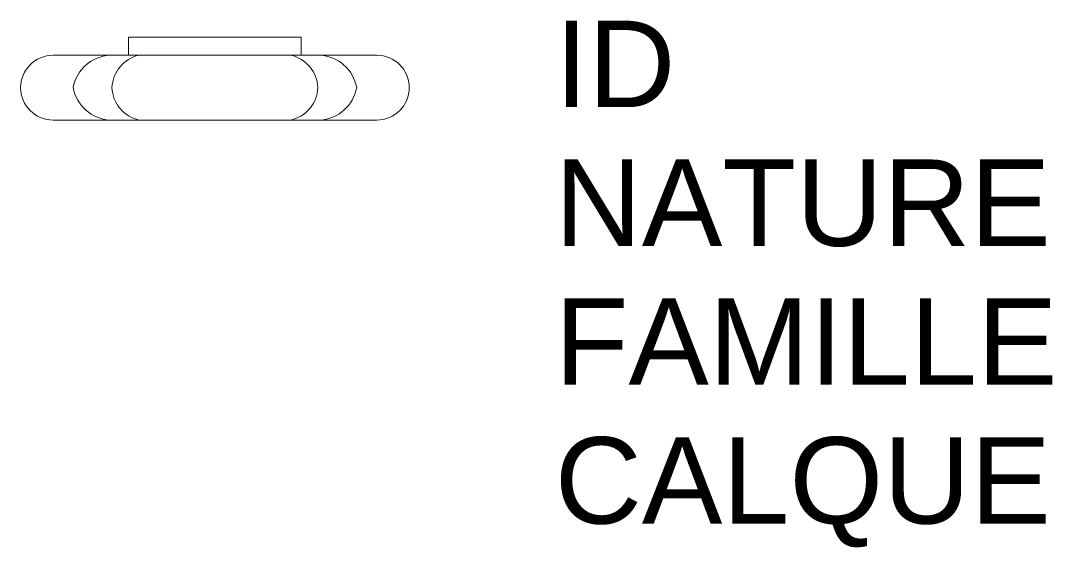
# Model space of a CAD drawing. Header units: metres. Extents: x 3206.1 to 3208.49, y 1731.04 to 1732.26.
import ezdxf

# ---------------------------------------------------------------- set-up
doc = ezdxf.new("R2010")
doc.units = ezdxf.units.M
doc.linetypes.add('Socle_Continu', pattern=[2.5, 2.5, 0])
doc.layers.add('OUVRA_SCS', color=7, linetype='Socle_Continu', lineweight=13)
doc.styles.get("Standard").update_dxf_attribs({"font": 'arial.ttf'})

msp = doc.modelspace()

# ---------------------------------------------------------------- linework, layer by layer
at = {"layer": 'OUVRA_SCS', "linetype": 'Socle_Continu'}
for p, q in [((3206.3471, 1732.1793), (3206.7978, 1732.1793)), ((3206.3471, 1732.0293), (3206.7978, 1732.0293))]:
    msp.add_line(p, q, dxfattribs=at)
msp.add_lwpolyline([(3206.3471, 1732.2213), (3206.7471, 1732.2213), (3206.7471, 1732.1793), (3206.3471, 1732.1793)], close=True, dxfattribs=at)
for points in [[(3206.1721, 1732.1793), (3206.9221, 1732.1793)], [(3206.9221, 1732.0293), (3206.1721, 1732.0293)]]:
    msp.add_lwpolyline(points, dxfattribs=at)
for centre, radius, start, end in [((3206.1721, 1732.1043), 0.075, 90, 270), ((3206.309, 1732.0879), 0.0916, 93.0763, 169.6508), ((3206.3887, 1732.1011), 0.0801, 102.3546, 177.6731), ((3206.7055, 1732.1011), 0.0801, 2.3269, 77.6454), ((3206.7853, 1732.0879), 0.0916, 10.3492, 86.9237), ((3206.9221, 1732.1043), 0.075, 270, 90), ((3206.309, 1732.1208), 0.0916, 190.3492, 266.9237), ((3206.3887, 1732.1076), 0.0801, 182.3269, 257.6454), ((3206.7055, 1732.1076), 0.0801, 282.3546, 357.6731), ((3206.7853, 1732.1208), 0.0916, 273.0763, 349.6508)]:
    msp.add_arc(centre, radius, start, end, dxfattribs=at)

# ---------------------------------------------------------------- texts
at = {"layer": 'OUVRA_SCS', "linetype": 'Socle_Continu', "flags": 9}
for tag, p, s in [('ID', (3207.3341, 1732.0593), 'XP_1362'), ('NATURE', (3207.3341, 1731.7381), 'Bouée'), ('FAMILLE', (3207.3341, 1731.4168), 'Ouvrage maritime'), ('CALQUE', (3207.3341, 1731.0955), 'OUVRA_SCS')]:
    msp.add_attdef(tag, p, s, height=0.2, dxfattribs=at)

doc.saveas('drawing.dxf')
